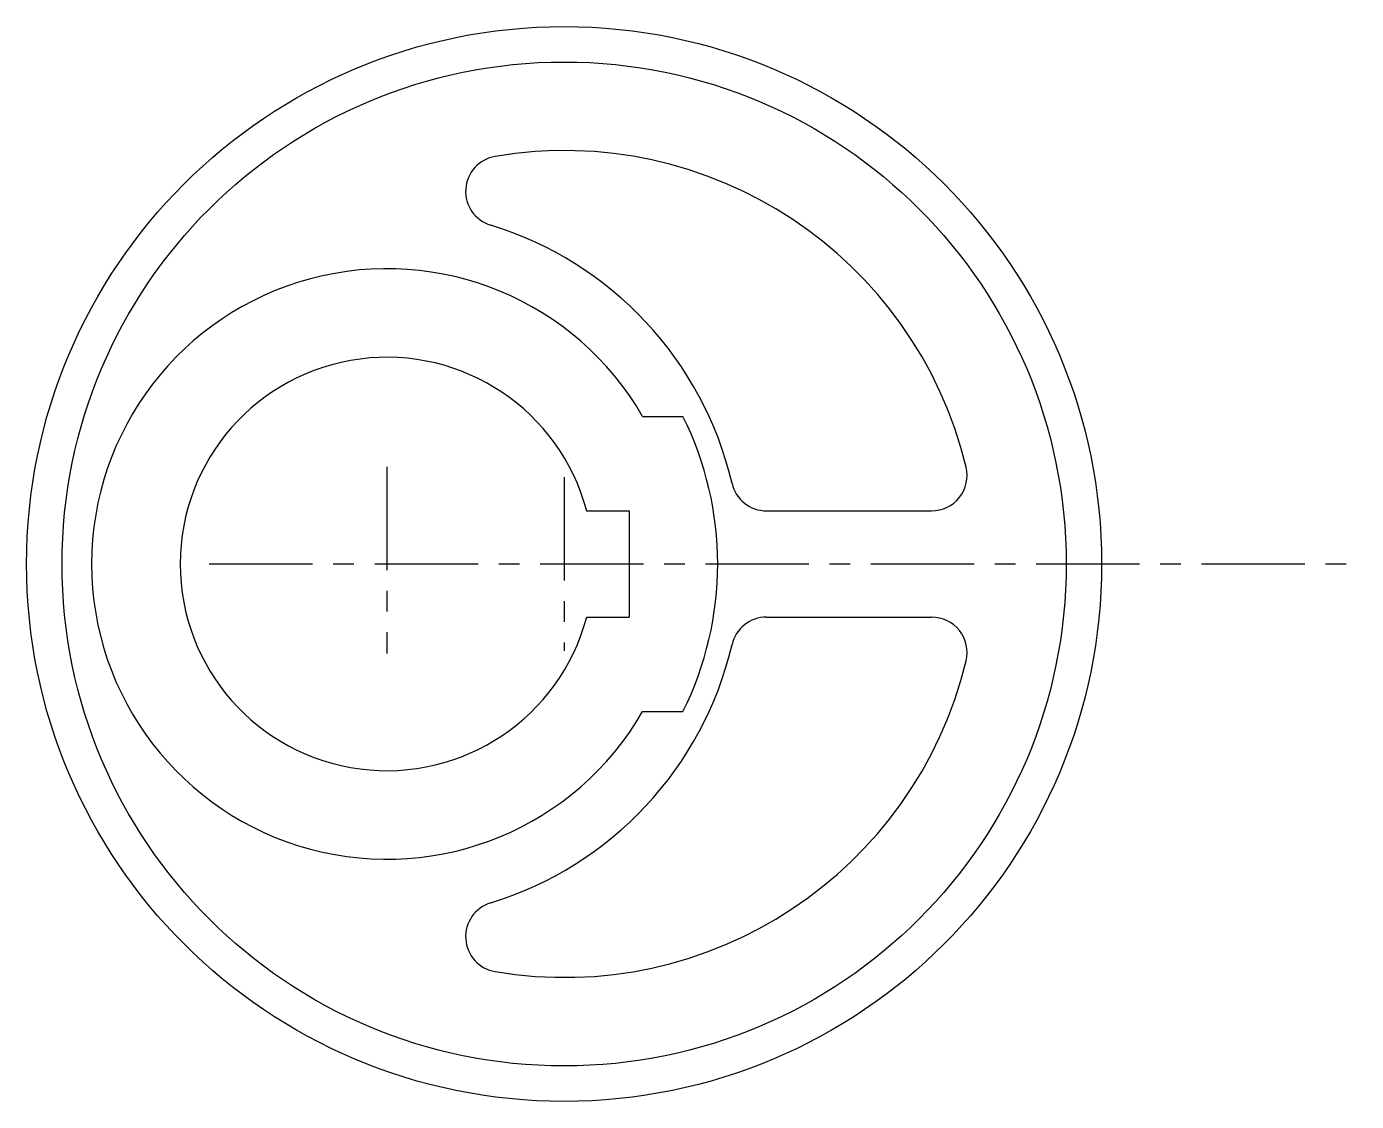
# Model space of a CAD drawing. Header units: inches. Extents: x -61 to 164, y -80 to 102.
import ezdxf

# ---------------------------------------------------------------- set-up
doc = ezdxf.new("R2010")
doc.units = ezdxf.units.IN
doc.header["$MEASUREMENT"] = 0
doc.linetypes.add('CENTERX2', pattern=[4, 2.5, -0.5, 0.5, -0.5])

msp = doc.modelspace()

# ---------------------------------------------------------------- linework, layer by layer
for p, q in [((43.41, 36.18), (50.22, 36.18)), ((33.93, 20.18), (41.11, 20.18)), ((41.11, 20.18), (41.11, 2.18)), ((64.38, 20.18), (92.33, 20.18)), ((33.93, 2.18), (41.11, 2.18)), ((64.38, 2.18), (92.33, 2.18)), ((0.11, -3.95), (0.11, -3.95)), ((43.41, -13.82), (50.22, -13.82))]:
    msp.add_line(p, q)
at = {"linetype": 'CENTERX2', "ltscale": 7}
for p, q in [((0.11, 27.62), (0.11, -3.95)), ((30.11, 25.86), (30.11, -3.5)), ((-29.96, 11.18), (164.25, 11.18))]:
    msp.add_line(p, q, dxfattribs=at)
for radius in [91, 85]:
    msp.add_circle((30.11, 11.18), radius)
for centre, radius, start, end in [((30.11, 11.18), 70, 13.5548, 99.5941), ((19.44, 74.28), 6, 99.5941, 252.9666), ((0.11, 11.18), 60, 13.1366, 72.9666), ((0.11, 11.18), 50, 30, 330), ((0.11, 11.18), 35, 14.9006, 345.0994), ((0.11, 11.18), 56, 333.4852, 26.5148), ((92.33, 26.18), 6, 270, 13.5548), ((64.38, 26.18), 6, 193.1366, 270), ((64.38, -3.82), 6, 90, 166.8634), ((92.33, -3.82), 6, 346.4452, 90), ((0.11, 11.18), 60, 287.0334, 346.8634), ((30.11, 11.18), 70, 260.4059, 346.4452), ((19.44, -51.93), 6, 107.0334, 260.4059)]:
    msp.add_arc(centre, radius, start, end)

doc.saveas('drawing.dxf')
